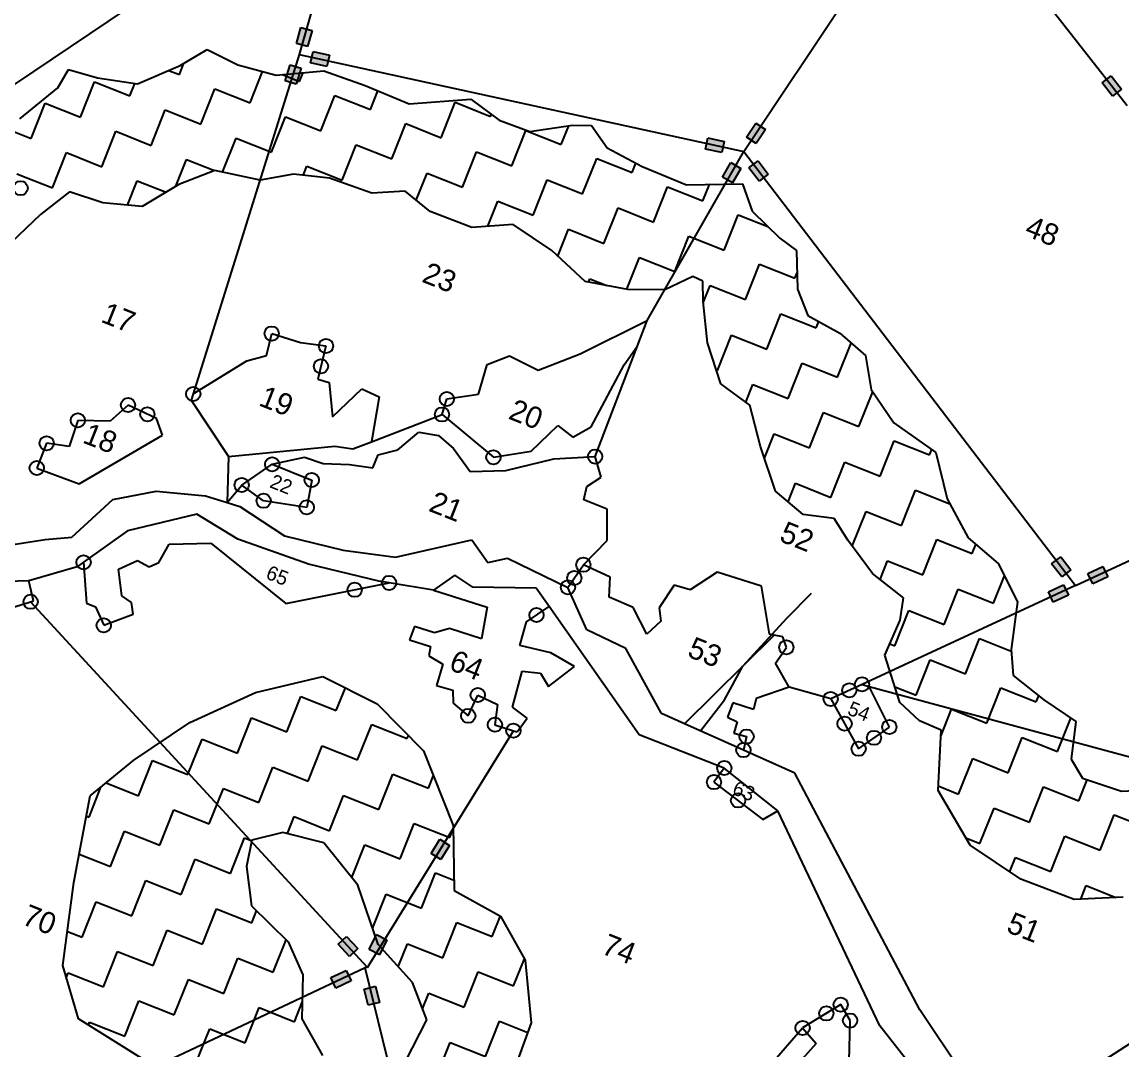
# Model space of a CAD drawing. Header units: metres. Extents: x 314619 to 317984, y 1901318 to 1905653.
# Drawn here: x 315963 to 316940, y 1903546 to 1904459 of the extents above; entities that cross this region are included whole.
import ezdxf

# ---------------------------------------------------------------- set-up
doc = ezdxf.new("R2010")
doc.units = ezdxf.units.M
doc.header["$MEASUREMENT"] = 0
for name, color, linetype in [('LINE_WATER', 4, 'Continuous'), ('OFF', 1, 'Continuous'), ('POLY_HATCH', 12, 'Continuous'), ('POLY_PARCEL', 6, 'Continuous'), ('POLY_WATER', 4, 'Continuous'), ('TEXT_PARCEL', 7, 'Continuous')]:
    doc.layers.add(name, color=color, linetype=linetype)
doc.styles.add('TEXT_MAP', font='')
doc.styles.get('TEXT_MAP').set_extended_font_data('Kruti Dev 050')

msp = doc.modelspace()

# ---------------------------------------------------------------- hatches: boundary and pattern name
for points in [[(316206.86, 1904439.53), (316216.74, 1904436.77), (316220.74, 1904451.04), (316210.86, 1904453.81)], [(316221.69, 1904432.33), (316219.51, 1904422.31), (316233.99, 1904419.15), (316236.18, 1904429.17)], [(316211.01, 1904417.57), (316201.22, 1904420.63), (316196.8, 1904406.48), (316206.59, 1904403.42)], [(316931.71, 1904392.81), (316939.78, 1904399.13), (316930.64, 1904410.81), (316922.57, 1904404.48)], [(316606.74, 1904356.5), (316615.27, 1904350.81), (316623.5, 1904363.14), (316614.97, 1904368.83)], [(316584.68, 1904342.6), (316586.87, 1904352.62), (316572.39, 1904355.78), (316570.2, 1904345.76)], [(316601.64, 1904328.62), (316592.74, 1904333.71), (316585.38, 1904320.84), (316594.28, 1904315.75)], [(316617.01, 1904335.36), (316608.86, 1904329.13), (316617.87, 1904317.35), (316626.01, 1904323.58)], [(316886.78, 1903965.6), (316894.92, 1903971.83), (316885.92, 1903983.61), (316877.77, 1903977.38)], [(316909.94, 1903968.79), (316914.28, 1903959.5), (316927.71, 1903965.78), (316923.37, 1903975.07)], [(316892.6, 1903949.41), (316888.29, 1903958.71), (316874.83, 1903952.48), (316879.14, 1903943.17)], [(316342.94, 1903727.18), (316334.21, 1903732.56), (316326.43, 1903719.94), (316335.16, 1903714.56)], [(316253.91, 1903628.51), (316261.46, 1903635.46), (316251.42, 1903646.36), (316243.87, 1903639.42)], [(316271.51, 1903634.6), (316280.71, 1903630.07), (316287.26, 1903643.37), (316278.06, 1903647.9)], [(316255.37, 1903606.72), (316251.01, 1903616), (316237.59, 1903609.69), (316241.96, 1903600.41)], [(316277.16, 1903602.03), (316267.2, 1903599.57), (316270.75, 1903585.18), (316280.71, 1903587.63)]]:
    msp.add_hatch(color=256).paths.add_polyline_path(points)

# ---------------------------------------------------------------- linework, layer by layer
for p, q in [((316206.86, 1904439.53), (316210.86, 1904453.81)), ((316210.86, 1904453.81), (316220.74, 1904451.04)), ((316220.74, 1904451.04), (316216.74, 1904436.77)), ((316216.74, 1904436.77), (316206.86, 1904439.53)), ((316219.51, 1904422.31), (316221.69, 1904432.33)), ((316221.69, 1904432.33), (316236.18, 1904429.17)), ((316236.18, 1904429.17), (316233.99, 1904419.15)), ((316196.8, 1904406.48), (316201.22, 1904420.63)), ((316201.22, 1904420.63), (316211.01, 1904417.57)), ((316211.01, 1904417.57), (316206.59, 1904403.42)), ((316233.99, 1904419.15), (316219.51, 1904422.31)), ((316922.57, 1904404.48), (316930.64, 1904410.81)), ((316930.64, 1904410.81), (316939.78, 1904399.13)), ((316206.59, 1904403.42), (316196.8, 1904406.48)), ((316931.71, 1904392.81), (316922.57, 1904404.48)), ((316939.78, 1904399.13), (316931.71, 1904392.81)), ((316606.74, 1904356.5), (316614.97, 1904368.83)), ((316614.97, 1904368.83), (316623.5, 1904363.14)), ((316623.5, 1904363.14), (316615.27, 1904350.81)), ((316570.2, 1904345.76), (316572.39, 1904355.78)), ((316572.39, 1904355.78), (316586.87, 1904352.62)), ((316586.87, 1904352.62), (316584.68, 1904342.6)), ((316615.27, 1904350.81), (316606.74, 1904356.5)), ((316584.68, 1904342.6), (316570.2, 1904345.76)), ((316585.38, 1904320.84), (316592.74, 1904333.71)), ((316592.74, 1904333.71), (316601.64, 1904328.62)), ((316601.64, 1904328.62), (316594.28, 1904315.75)), ((316608.86, 1904329.13), (316617.01, 1904335.36)), ((316617.87, 1904317.35), (316608.86, 1904329.13)), ((316617.01, 1904335.36), (316626.01, 1904323.58)), ((316594.28, 1904315.75), (316585.38, 1904320.84)), ((316626.01, 1904323.58), (316617.87, 1904317.35)), ((316877.77, 1903977.38), (316885.92, 1903983.61)), ((316886.78, 1903965.6), (316877.77, 1903977.38)), ((316885.92, 1903983.61), (316894.92, 1903971.83)), ((316894.92, 1903971.83), (316886.78, 1903965.6)), ((316909.94, 1903968.79), (316923.37, 1903975.07)), ((316914.28, 1903959.5), (316909.94, 1903968.79)), ((316923.37, 1903975.07), (316927.71, 1903965.78)), ((316874.83, 1903952.48), (316888.29, 1903958.71)), ((316888.29, 1903958.71), (316892.6, 1903949.41)), ((316927.71, 1903965.78), (316914.28, 1903959.5)), ((316879.14, 1903943.17), (316874.83, 1903952.48)), ((316892.6, 1903949.41), (316879.14, 1903943.17)), ((316326.43, 1903719.94), (316334.21, 1903732.56)), ((316334.21, 1903732.56), (316342.94, 1903727.18)), ((316342.94, 1903727.18), (316335.16, 1903714.56)), ((316335.16, 1903714.56), (316326.43, 1903719.94)), ((316243.87, 1903639.42), (316251.42, 1903646.36)), ((316251.42, 1903646.36), (316261.46, 1903635.46)), ((316271.51, 1903634.6), (316278.06, 1903647.9)), ((316278.06, 1903647.9), (316287.26, 1903643.37)), ((316253.91, 1903628.51), (316243.87, 1903639.42)), ((316261.46, 1903635.46), (316253.91, 1903628.51)), ((316280.71, 1903630.07), (316271.51, 1903634.6)), ((316287.26, 1903643.37), (316280.71, 1903630.07)), ((316237.59, 1903609.69), (316251.01, 1903616)), ((316251.01, 1903616), (316255.37, 1903606.72)), ((316241.96, 1903600.41), (316237.59, 1903609.69)), ((316255.37, 1903606.72), (316241.96, 1903600.41)), ((316267.2, 1903599.57), (316277.16, 1903602.03)), ((316270.75, 1903585.18), (316267.2, 1903599.57)), ((316277.16, 1903602.03), (316280.71, 1903587.63)), ((316280.71, 1903587.63), (316270.75, 1903585.18))]:
    msp.add_line(p, q)
for centre in [(315961.82, 1904311.04), (316184.9, 1904181.89), (316233.13, 1904170.87), (316228.65, 1904152.78), (316115.17, 1904128.23), (316057.32, 1904118.34), (316340.48, 1904123.78), (316074.49, 1904110.18), (316336.22, 1904109.98), (316012.69, 1904104.74), (315984.99, 1904084.41), (316381.87, 1904071.97), (316472.23, 1904072.61), (315976.25, 1904062.43), (316185.37, 1904065.71), (316220.5, 1904051.74), (316158.24, 1904047.32), (316177.71, 1904033.33), (316216.06, 1904027.46), (316017.77, 1903978.67), (316461.77, 1903976.43), (316453.75, 1903964.7), (316258.6, 1903954.27), (316289.19, 1903960.38), (316448.07, 1903956.4), (315970.73, 1903943.6), (316420.14, 1903931.78), (316035.73, 1903922.67), (316642.12, 1903903.11), (316697.99, 1903864.92), (316709.32, 1903870.17), (316368, 1903860.74), (316681.48, 1903857.28), (316359.51, 1903842.24), (316383.18, 1903834.34), (316693.82, 1903835.27), (316399.66, 1903829.05), (316606.76, 1903823.91), (316733.6, 1903832.33), (316720, 1903822.71), (316603.95, 1903811.8), (316706.28, 1903813.01), (316586.97, 1903795.85), (316577.81, 1903783.37), (316599.22, 1903767.06), (316690.39, 1903585.67), (316677.62, 1903577.87), (316698.74, 1903571.56), (316656.5, 1903564.97)]:
    msp.add_circle(centre, 6.35)
at = {"layer": 'LINE_WATER', "ltscale": 10}
for p, q in [((316642.71, 1903929.33), (316664.54, 1903951.16)), ((316603.38, 1903886.4), (316642.71, 1903929.33)), ((316587.05, 1903856.55), (316603.38, 1903886.4)), ((316565.85, 1903828.88), (316587.05, 1903856.55))]:
    msp.add_line(p, q, dxfattribs=at)
at = {"layer": 'OFF'}
msp.add_line((316146.47, 1904072.79), (316145.43, 1904031.74), dxfattribs=at)
at = {"layer": 'POLY_HATCH'}
for p, q in [((316103.51, 1904420.15), (316127.49, 1904434.33)), ((316127.49, 1904434.33), (316154.77, 1904420.61)), ((315994.85, 1904400.13), (316004.55, 1904416.39)), ((316004.55, 1904416.39), (316030.07, 1904409.12)), ((316065.64, 1904403.6), (316103.51, 1904420.15)), ((316154.77, 1904420.61), (316188.86, 1904411.37)), ((316030.07, 1904409.12), (316065.64, 1904403.6)), ((316188.86, 1904411.37), (316231.1, 1904415.41)), ((316231.1, 1904415.41), (316267.93, 1904402.2)), ((315961.22, 1904372.55), (315994.85, 1904400.13)), ((316267.93, 1904402.2), (316307.13, 1904385.9)), ((316307.13, 1904385.9), (316361.67, 1904390.09)), ((316361.67, 1904390.09), (316386.97, 1904371.41)), ((316386.97, 1904371.41), (316414.24, 1904361.29)), ((316414.24, 1904361.29), (316452.13, 1904367.05)), ((316452.13, 1904367.05), (316468.95, 1904366.83)), ((316468.95, 1904366.83), (316482.96, 1904346.89)), ((316482.96, 1904346.89), (316514.1, 1904330.21)), ((316514.1, 1904330.21), (316553.29, 1904313.91)), ((316134.35, 1904326.72), (316102.42, 1904314.26)), ((316174.55, 1904318.14), (316134.35, 1904326.72)), ((316204.23, 1904323.36), (316174.55, 1904318.14)), ((316236.32, 1904319.94), (316204.23, 1904323.36)), ((316273.77, 1904306.49), (316236.32, 1904319.94)), ((316102.42, 1904314.26), (316069.89, 1904294.87)), ((316553.29, 1904313.91), (316602.99, 1904314.98)), ((316602.99, 1904314.98), (316611.68, 1904290.7)), ((316005.2, 1904307.65), (315979.63, 1904287.65)), ((316034.83, 1904298.03), (316005.2, 1904307.65)), ((316303.61, 1904308.28), (316273.77, 1904306.49)), ((316325.56, 1904290.21), (316303.61, 1904308.28)), ((316069.89, 1904294.87), (316034.83, 1904298.03)), ((316362.77, 1904276.14), (316325.56, 1904290.21)), ((316611.68, 1904290.7), (316636.26, 1904266.56)), ((315979.63, 1904287.65), (315953.57, 1904262.8)), ((316399.43, 1904278.81), (316362.77, 1904276.14)), ((316433.81, 1904255.8), (316399.43, 1904278.81)), ((316636.26, 1904266.56), (316650.99, 1904255.67)), ((316463.48, 1904228.2), (316433.81, 1904255.8)), ((316650.99, 1904255.67), (316652.13, 1904221.46)), ((316559.09, 1904232.58), (316534.08, 1904220.74)), ((316567.85, 1904228.38), (316559.09, 1904232.58)), ((316501.29, 1904221.08), (316463.48, 1904228.2)), ((316534.08, 1904220.74), (316501.29, 1904221.08)), ((316568.21, 1904210.28), (316567.85, 1904228.38)), ((316652.13, 1904221.46), (316661.07, 1904197.79)), ((316571.96, 1904173.58), (316568.21, 1904210.28)), ((316661.07, 1904197.79), (316689.71, 1904182.09)), ((316689.71, 1904182.09), (316712.41, 1904162.29)), ((316583.78, 1904137.28), (316571.96, 1904173.58)), ((316712.41, 1904162.29), (316717.39, 1904132.29)), ((316609.71, 1904118.35), (316583.78, 1904137.28)), ((316717.39, 1904132.29), (316737.64, 1904102.7)), ((316619.17, 1904081.54), (316609.71, 1904118.35)), ((316737.64, 1904102.7), (316775, 1904076.35)), ((316632.49, 1904041.76), (316619.17, 1904081.54)), ((316775, 1904076.35), (316784.85, 1904035.08)), ((316657.06, 1904021.22), (316632.49, 1904041.76)), ((316784.85, 1904035.08), (316803.74, 1904000.27)), ((316684.68, 1904017.43), (316657.06, 1904021.22)), ((316696.83, 1903998.23), (316684.68, 1904017.43)), ((316718.56, 1903968.76), (316696.83, 1903998.23)), ((316803.74, 1904000.27), (316830.29, 1903977.5)), ((316830.29, 1903977.5), (316847.32, 1903943.43)), ((316746.23, 1903946.98), (316718.56, 1903968.76)), ((316743.12, 1903927.38), (316746.23, 1903946.98)), ((316847.32, 1903943.43), (316841.66, 1903901.14)), ((316729.61, 1903896.12), (316743.12, 1903927.38)), ((316841.66, 1903901.14), (316843.64, 1903878.08)), ((316742.81, 1903854.23), (316729.61, 1903896.12)), ((316170.38, 1903862.92), (316230.21, 1903877.29)), ((316230.21, 1903877.29), (316278.5, 1903853)), ((316843.64, 1903878.08), (316870.69, 1903856.56)), ((316112.11, 1903836.48), (316170.38, 1903862.92)), ((316278.5, 1903853), (316319.81, 1903811.15)), ((316760.41, 1903837.89), (316742.81, 1903854.23)), ((316870.69, 1903856.56), (316899.35, 1903837.26)), ((316062.44, 1903802.81), (316112.11, 1903836.48)), ((316779.73, 1903829.5), (316760.41, 1903837.89)), ((316899.35, 1903837.26), (316895.03, 1903803.78)), ((316776.83, 1903776.05), (316779.73, 1903829.5)), ((316319.81, 1903811.15), (316346.23, 1903744.68)), ((316023.74, 1903771.14), (316062.44, 1903802.81)), ((316895.03, 1903803.78), (316905.19, 1903786.81)), ((316905.19, 1903786.81), (316939.78, 1903775.21)), ((316805.31, 1903727.37), (316776.83, 1903776.05)), ((316939.78, 1903775.21), (316981.25, 1903777.39)), ((316009.11, 1903694.29), (316023.74, 1903771.14)), ((316346.23, 1903744.68), (316346.93, 1903687.17)), ((316194.87, 1903738.72), (316167.31, 1903731.87)), ((316231.25, 1903729.34), (316194.87, 1903738.72)), ((316167.31, 1903731.87), (316162.43, 1903708.37)), ((316261.56, 1903691.86), (316231.25, 1903729.34)), ((316850.5, 1903697.2), (316805.31, 1903727.37)), ((316162.43, 1903708.37), (316167.02, 1903673.48)), ((315999.52, 1903620.52), (316009.11, 1903694.29)), ((316897.65, 1903679.17), (316850.5, 1903697.2)), ((316279.38, 1903638.99), (316261.56, 1903691.86)), ((316346.93, 1903687.17), (316388.18, 1903664.41)), ((316941.26, 1903681.23), (316897.65, 1903679.17)), ((316167.02, 1903673.48), (316199.51, 1903641.49)), ((316388.18, 1903664.41), (316410.15, 1903625.16)), ((316199.51, 1903641.49), (316212.66, 1903612.1)), ((316309.9, 1903605.24), (316279.38, 1903638.99)), ((316410.15, 1903625.16), (316415.45, 1903569.64)), ((316013.16, 1903573.13), (315999.52, 1903620.52)), ((316212.66, 1903612.1), (316211.77, 1903573.02)), ((316322.84, 1903572.11), (316309.9, 1903605.24)), ((316074.88, 1903534.6), (316013.16, 1903573.13)), ((316211.77, 1903573.02), (316229.98, 1903540.35)), ((316303.71, 1903535.2), (316322.84, 1903572.11)), ((316415.45, 1903569.64), (316396.15, 1903516.26))]:
    msp.add_line(p, q, dxfattribs=at)
at = {"layer": 'POLY_HATCH', "linetype": 'Continuous'}
for p, q in [((316102.92, 1904411.93), (316107, 1904422.22)), ((316093.38, 1904415.72), (316102.92, 1904411.93)), ((316165.77, 1904386.94), (316176.79, 1904414.64)), ((316194.52, 1904411.91), (316209.7, 1904405.88)), ((316209.7, 1904405.88), (316212.79, 1904413.66)), ((316015.07, 1904374.06), (316027.56, 1904405.49)), ((316027.56, 1904405.49), (316058.99, 1904392.99)), ((316058.99, 1904392.99), (316063.35, 1904403.95)), ((316121.85, 1904368.01), (316134.35, 1904399.44)), ((316134.35, 1904399.44), (316165.77, 1904386.94)), ((316272.56, 1904380.89), (316279.17, 1904397.53)), ((316228.63, 1904361.95), (316241.13, 1904393.38)), ((316241.13, 1904393.38), (316272.56, 1904380.89)), ((316335.42, 1904355.9), (316347.91, 1904387.33)), ((316347.91, 1904387.33), (316379.34, 1904374.84)), ((315971.14, 1904355.12), (315983.64, 1904386.55)), ((315983.64, 1904386.55), (316015.07, 1904374.06)), ((316077.93, 1904349.07), (316090.42, 1904380.5)), ((316090.42, 1904380.5), (316121.85, 1904368.01)), ((315939.71, 1904367.62), (315971.14, 1904355.12)), ((316184.71, 1904343.02), (316197.2, 1904374.45)), ((316197.2, 1904374.45), (316228.63, 1904361.95)), ((316291.49, 1904336.96), (316303.99, 1904368.39)), ((316303.99, 1904368.39), (316335.42, 1904355.9)), ((316379.34, 1904374.84), (316380.02, 1904376.54)), ((316034, 1904330.13), (316046.5, 1904361.56)), ((316046.5, 1904361.56), (316077.93, 1904349.07)), ((316398.28, 1904330.91), (316410.77, 1904362.34)), ((316410.77, 1904362.34), (316442.2, 1904349.85)), ((316442.2, 1904349.85), (316448.84, 1904366.55)), ((316141.25, 1904325.24), (316153.28, 1904355.51)), ((316153.28, 1904355.51), (316184.71, 1904343.02)), ((316247.57, 1904318.03), (316260.06, 1904349.46)), ((316260.06, 1904349.46), (316291.49, 1904336.96)), ((315990.08, 1904311.2), (316002.57, 1904342.63)), ((316002.57, 1904342.63), (316034, 1904330.13)), ((316354.35, 1904311.98), (316366.85, 1904343.41)), ((316366.85, 1904343.41), (316398.28, 1904330.91)), ((316099.89, 1904312.75), (316109.36, 1904336.58)), ((316109.36, 1904336.58), (316134.25, 1904326.68)), ((316212.93, 1904322.44), (316216.14, 1904330.52)), ((316216.14, 1904330.52), (316247.57, 1904318.03)), ((316461.14, 1904305.92), (316473.63, 1904337.35)), ((316473.63, 1904337.35), (316505.06, 1904324.86)), ((316505.06, 1904324.86), (316508.4, 1904333.26)), ((315958.65, 1904323.69), (315990.08, 1904311.2)), ((316313.31, 1904300.29), (316322.92, 1904324.47)), ((316322.92, 1904324.47), (316354.35, 1904311.98)), ((316056.85, 1904296.04), (316065.43, 1904317.64)), ((316065.43, 1904317.64), (316091.03, 1904307.47)), ((316417.21, 1904286.99), (316429.71, 1904318.42)), ((316429.71, 1904318.42), (316461.14, 1904305.92)), ((316524, 1904280.94), (316536.49, 1904312.36)), ((316536.49, 1904312.36), (316567.92, 1904299.87)), ((316567.92, 1904299.87), (316573.68, 1904314.35)), ((316376.91, 1904277.17), (316385.78, 1904299.48)), ((316385.78, 1904299.48), (316417.21, 1904286.99)), ((316480.07, 1904262), (316492.57, 1904293.43)), ((316492.57, 1904293.43), (316524, 1904280.94)), ((316586.86, 1904255.95), (316599.35, 1904287.38)), ((316599.35, 1904287.38), (316625.74, 1904276.88)), ((316439.21, 1904250.77), (316448.64, 1904274.49)), ((316448.64, 1904274.49), (316480.07, 1904262)), ((316542.93, 1904237.01), (316555.43, 1904268.44)), ((316555.43, 1904268.44), (316586.86, 1904255.95)), ((316500.28, 1904221.27), (316511.5, 1904249.51)), ((316511.5, 1904249.51), (316542.93, 1904237.01)), ((316605.79, 1904212.02), (316618.29, 1904243.45)), ((316618.29, 1904243.45), (316649.72, 1904230.96)), ((316649.72, 1904230.96), (316651.65, 1904235.83)), ((316466.42, 1904227.65), (316467.58, 1904230.57)), ((316467.58, 1904230.57), (316482.59, 1904224.6)), ((316568.31, 1904209.28), (316574.36, 1904224.52)), ((316574.36, 1904224.52), (316605.79, 1904212.02)), ((316624.73, 1904168.1), (316637.22, 1904199.53)), ((316637.22, 1904199.53), (316668.65, 1904187.03)), ((316668.65, 1904187.03), (316670.81, 1904192.45)), ((316580.8, 1904149.16), (316593.3, 1904180.59)), ((316593.3, 1904180.59), (316624.73, 1904168.1)), ((316687.59, 1904143.11), (316699.64, 1904173.43)), ((316643.66, 1904124.17), (316656.16, 1904155.6)), ((316656.16, 1904155.6), (316687.59, 1904143.11)), ((316579.78, 1904149.57), (316580.8, 1904149.16)), ((316606.02, 1904121.04), (316612.23, 1904136.67)), ((316612.23, 1904136.67), (316643.66, 1904124.17)), ((316706.52, 1904099.19), (316718.84, 1904130.18)), ((316662.6, 1904080.25), (316675.09, 1904111.68)), ((316675.09, 1904111.68), (316706.52, 1904099.19)), ((316622.62, 1904071.24), (316631.17, 1904092.74)), ((316631.17, 1904092.74), (316662.6, 1904080.25)), ((316725.46, 1904055.26), (316737.95, 1904086.69)), ((316737.95, 1904086.69), (316769.38, 1904074.2)), ((316769.38, 1904074.2), (316771.28, 1904078.97)), ((316681.54, 1904036.33), (316694.03, 1904067.76)), ((316694.03, 1904067.76), (316725.46, 1904055.26)), ((316643.61, 1904032.47), (316650.11, 1904048.82)), ((316650.11, 1904048.82), (316681.54, 1904036.33)), ((316744.4, 1904011.34), (316756.89, 1904042.77)), ((316756.89, 1904042.77), (316787.22, 1904030.71)), ((316700.7, 1903992.98), (316712.97, 1904023.83)), ((316712.97, 1904023.83), (316744.4, 1904011.34)), ((316763.33, 1903967.41), (316775.82, 1903998.84)), ((316775.82, 1903998.84), (316807.25, 1903986.35)), ((316807.25, 1903986.35), (316810.49, 1903994.48)), ((316725.35, 1903963.42), (316731.9, 1903979.91)), ((316731.9, 1903979.91), (316763.33, 1903967.41)), ((316826.19, 1903942.43), (316835.77, 1903966.53)), ((316782.27, 1903923.49), (316794.76, 1903954.92)), ((316794.76, 1903954.92), (316826.19, 1903942.43)), ((316738.34, 1903904.55), (316750.84, 1903935.98)), ((316750.84, 1903935.98), (316782.27, 1903923.49)), ((316801.2, 1903879.57), (316813.7, 1903911)), ((316813.7, 1903911), (316841.77, 1903899.83)), ((316734, 1903906.28), (316738.34, 1903904.55)), ((316757.28, 1903860.63), (316769.77, 1903892.06)), ((316769.77, 1903892.06), (316801.2, 1903879.57)), ((316198.37, 1903828.03), (316210.86, 1903859.46)), ((316210.86, 1903859.46), (316242.29, 1903846.97)), ((316242.29, 1903846.97), (316250.33, 1903867.17)), ((316738.43, 1903868.12), (316757.28, 1903860.63)), ((316820.14, 1903835.64), (316832.63, 1903867.07)), ((316832.63, 1903867.07), (316864.06, 1903854.58)), ((316864.06, 1903854.58), (316866.25, 1903860.09)), ((316154.45, 1903809.1), (316166.94, 1903840.53)), ((316166.94, 1903840.53), (316198.37, 1903828.03)), ((316779.48, 1903824.93), (316788.71, 1903848.14)), ((316788.71, 1903848.14), (316820.14, 1903835.64)), ((316883, 1903810.65), (316894.79, 1903840.33)), ((316261.23, 1903803.05), (316273.72, 1903834.48)), ((316273.72, 1903834.48), (316305.15, 1903821.98)), ((316110.52, 1903790.16), (316123.02, 1903821.59)), ((316123.02, 1903821.59), (316154.45, 1903809.1)), ((316305.15, 1903821.98), (316306.29, 1903824.84)), ((316839.07, 1903791.72), (316851.57, 1903823.15)), ((316851.57, 1903823.15), (316883, 1903810.65)), ((316217.31, 1903784.11), (316229.8, 1903815.54)), ((316229.8, 1903815.54), (316261.23, 1903803.05)), ((316066.6, 1903771.23), (316079.09, 1903802.66)), ((316079.09, 1903802.66), (316110.52, 1903790.16)), ((316795.15, 1903772.78), (316807.64, 1903804.21)), ((316807.64, 1903804.21), (316839.07, 1903791.72)), ((316173.38, 1903765.17), (316185.88, 1903796.6)), ((316185.88, 1903796.6), (316217.31, 1903784.11)), ((316037.83, 1903782.67), (316066.6, 1903771.23)), ((316280.17, 1903759.12), (316292.66, 1903790.55)), ((316292.66, 1903790.55), (316324.09, 1903778.06)), ((316324.09, 1903778.06), (316328.53, 1903789.21)), ((316901.93, 1903766.73), (316909.36, 1903785.41)), ((316022.67, 1903752.29), (316033.27, 1903778.93)), ((316129.46, 1903746.24), (316141.95, 1903777.67)), ((316141.95, 1903777.67), (316173.38, 1903765.17)), ((316236.24, 1903740.19), (316248.74, 1903771.62)), ((316248.74, 1903771.62), (316280.17, 1903759.12)), ((316777.04, 1903779.98), (316795.15, 1903772.78)), ((316858.01, 1903747.79), (316870.5, 1903779.22)), ((316870.5, 1903779.22), (316901.93, 1903766.73)), ((316020.33, 1903753.22), (316022.67, 1903752.29)), ((316085.53, 1903727.3), (316098.03, 1903758.73)), ((316098.03, 1903758.73), (316129.46, 1903746.24)), ((316198.85, 1903737.69), (316204.81, 1903752.68)), ((316204.81, 1903752.68), (316236.24, 1903740.19)), ((316814.08, 1903728.86), (316826.58, 1903760.29)), ((316826.58, 1903760.29), (316858.01, 1903747.79)), ((316920.87, 1903722.81), (316933.36, 1903754.24)), ((316933.36, 1903754.24), (316964.79, 1903741.74)), ((316299.1, 1903715.2), (316311.6, 1903746.63)), ((316311.6, 1903746.63), (316343.03, 1903734.13)), ((316343.03, 1903734.13), (316346.26, 1903742.27)), ((316041.61, 1903708.37), (316054.1, 1903739.8)), ((316054.1, 1903739.8), (316085.53, 1903727.3)), ((316148.39, 1903702.31), (316160.89, 1903733.74)), ((316160.89, 1903733.74), (316167.18, 1903731.24)), ((316801.52, 1903733.85), (316814.08, 1903728.86)), ((316876.94, 1903703.87), (316889.44, 1903735.3)), ((316889.44, 1903735.3), (316920.87, 1903722.81)), ((316256.11, 1903698.6), (316267.67, 1903727.69)), ((316267.67, 1903727.69), (316299.1, 1903715.2)), ((316013.89, 1903719.39), (316041.61, 1903708.37)), ((316104.47, 1903683.38), (316116.96, 1903714.81)), ((316116.96, 1903714.81), (316148.39, 1903702.31)), ((316840.54, 1903703.85), (316845.51, 1903716.36)), ((316845.51, 1903716.36), (316876.94, 1903703.87)), ((316060.55, 1903664.44), (316073.04, 1903695.87)), ((316073.04, 1903695.87), (316104.47, 1903683.38)), ((316318.04, 1903671.27), (316330.53, 1903702.7)), ((316330.53, 1903702.7), (316346.82, 1903696.23)), ((316274.53, 1903653.39), (316286.61, 1903683.77)), ((316286.61, 1903683.77), (316318.04, 1903671.27)), ((316903.64, 1903679.46), (316908.37, 1903691.38)), ((316908.37, 1903691.38), (316934.68, 1903680.92)), ((316016.62, 1903645.51), (316029.12, 1903676.94)), ((316029.12, 1903676.94), (316060.55, 1903664.44)), ((316123.41, 1903639.46), (316135.9, 1903670.89)), ((316135.9, 1903670.89), (316167.33, 1903658.39)), ((316167.33, 1903658.39), (316171.55, 1903669.02)), ((316380.9, 1903646.29), (316388.12, 1903664.45)), ((316336.97, 1903627.35), (316349.47, 1903658.78)), ((316349.47, 1903658.78), (316380.9, 1903646.29)), ((316003.45, 1903650.74), (316016.62, 1903645.51)), ((316079.48, 1903620.52), (316091.98, 1903651.95)), ((316091.98, 1903651.95), (316123.41, 1903639.46)), ((316186.27, 1903614.47), (316197.71, 1903643.26)), ((316297.32, 1903619.15), (316305.54, 1903639.84)), ((316305.54, 1903639.84), (316336.97, 1903627.35)), ((316035.56, 1903601.58), (316048.05, 1903633.01)), ((316048.05, 1903633.01), (316079.48, 1903620.52)), ((316142.34, 1903595.53), (316154.84, 1903626.96)), ((316154.84, 1903626.96), (316186.27, 1903614.47)), ((316399.83, 1903602.36), (316409.42, 1903626.47)), ((316002.53, 1903610.06), (316004.13, 1903614.08)), ((316004.13, 1903614.08), (316035.56, 1903601.58)), ((316098.42, 1903576.6), (316110.91, 1903608.03)), ((316110.91, 1903608.03), (316142.34, 1903595.53)), ((316355.91, 1903583.43), (316368.4, 1903614.86)), ((316368.4, 1903614.86), (316399.83, 1903602.36)), ((316318.96, 1903582.04), (316324.48, 1903595.92)), ((316324.48, 1903595.92), (316355.91, 1903583.43)), ((316054.49, 1903557.66), (316066.99, 1903589.09)), ((316066.99, 1903589.09), (316098.42, 1903576.6)), ((316205.2, 1903570.54), (316212.11, 1903587.93)), ((316161.28, 1903551.61), (316173.77, 1903583.04)), ((316173.77, 1903583.04), (316205.2, 1903570.54)), ((316022.04, 1903567.58), (316023.06, 1903570.15)), ((316023.06, 1903570.15), (316054.49, 1903557.66)), ((316374.84, 1903539.5), (316387.34, 1903570.93)), ((316387.34, 1903570.93), (316412.33, 1903561)), ((316117.35, 1903532.67), (316129.85, 1903564.1)), ((316129.85, 1903564.1), (316161.28, 1903551.61)), ((316330.92, 1903520.57), (316343.41, 1903552)), ((316343.41, 1903552), (316374.84, 1903539.5))]:
    msp.add_line(p, q, dxfattribs=at)
at = {"layer": 'POLY_PARCEL'}
for p, q in [((315929.75, 1904385.21), (316259.14, 1904607.13)), ((316259.14, 1904607.13), (316209.45, 1904429.75)), ((316604.28, 1904343.57), (316775.66, 1904600.43)), ((316944.94, 1904384.22), (316775.66, 1904600.43)), ((316209.45, 1904429.75), (316115.17, 1904128.23)), ((316209.45, 1904429.75), (316604.28, 1904343.57)), ((316518.42, 1904193.35), (316604.28, 1904343.57)), ((316604.28, 1904343.57), (316899.02, 1903958.03)), ((316458.96, 1904163.96), (316518.42, 1904193.35)), ((316509.91, 1904171.11), (316518.42, 1904193.35)), ((316180.28, 1904162.5), (316184.9, 1904181.89)), ((316184.9, 1904181.89), (316210.37, 1904174.04)), ((316210.37, 1904174.04), (316233.13, 1904170.87)), ((316162.7, 1904157.73), (316180.28, 1904162.5)), ((316233.13, 1904170.87), (316225.85, 1904141.44)), ((316421.72, 1904149.4), (316458.96, 1904163.96)), ((316115.17, 1904128.23), (316162.7, 1904157.73)), ((316368.72, 1904128.05), (316376.33, 1904154.39)), ((316376.33, 1904154.39), (316396.11, 1904162.03)), ((316396.11, 1904162.03), (316421.72, 1904149.4)), ((316225.85, 1904141.44), (316235.92, 1904138.42)), ((316235.92, 1904138.42), (316238.96, 1904107.83)), ((316115.17, 1904128.23), (316113.42, 1904122.65)), ((316238.96, 1904107.83), (316265.03, 1904132.72)), ((316265.03, 1904132.72), (316280.36, 1904125.65)), ((316280.36, 1904125.65), (316273.64, 1904085.82)), ((316336.22, 1904109.98), (316340.48, 1904123.78)), ((316340.48, 1904123.78), (316368.72, 1904128.05)), ((316057.32, 1904118.34), (316041.36, 1904104.12)), ((316082.47, 1904106.38), (316057.32, 1904118.34)), ((316113.42, 1904122.65), (316146.47, 1904072.79)), ((316012.69, 1904104.74), (316004.88, 1904081.41)), ((316041.36, 1904104.12), (316012.69, 1904104.74)), ((316087.84, 1904091.52), (316082.47, 1904106.38)), ((315984.99, 1904084.41), (315976.25, 1904062.43)), ((316004.88, 1904081.41), (315984.99, 1904084.41)), ((316013.85, 1904048.46), (316087.84, 1904091.52)), ((316185.37, 1904065.71), (316220.5, 1904051.74)), ((316477.56, 1904054.18), (316472.23, 1904072.61)), ((315976.25, 1904062.43), (316013.85, 1904048.46)), ((316177.71, 1904033.33), (316158.24, 1904047.32)), ((316220.5, 1904051.74), (316216.06, 1904027.46)), ((316462.25, 1904034.16), (316464.97, 1904046.13)), ((316464.97, 1904046.13), (316477.56, 1904054.18)), ((316216.06, 1904027.46), (316177.71, 1904033.33)), ((316483.06, 1904025.89), (316462.25, 1904034.16)), ((316483.06, 1903998.15), (316483.06, 1904025.89)), ((316899.02, 1903958.03), (317022.03, 1904015.51)), ((316461.77, 1903976.43), (316483.06, 1903998.15)), ((316084.78, 1903978.61), (316093.8, 1903994.64)), ((316093.8, 1903994.64), (316130.87, 1903995.74)), ((316130.87, 1903995.74), (316197.53, 1903942.08)), ((316017.77, 1903978.67), (316020.5, 1903942.31)), ((316048.77, 1903972.56), (316065.75, 1903980.14)), ((316065.75, 1903980.14), (316076, 1903974.56)), ((316076, 1903974.56), (316084.78, 1903978.61)), ((316051.76, 1903948.74), (316048.77, 1903972.56)), ((316448.07, 1903956.4), (316461.77, 1903976.43)), ((316485.54, 1903965.35), (316461.77, 1903976.43)), ((316580.51, 1903970.02), (316556.66, 1903954.21)), ((316620.07, 1903957.55), (316580.51, 1903970.02)), ((315973.39, 1903944.44), (315969.06, 1903962.21)), ((316197.53, 1903942.08), (316289.19, 1903960.38)), ((316484.67, 1903947.75), (316485.54, 1903965.35)), ((316542.35, 1903958.27), (316529.08, 1903938.25)), ((316556.66, 1903954.21), (316542.35, 1903958.27)), ((316627.15, 1903914.77), (316620.07, 1903957.55)), ((316899.02, 1903958.03), (316709.32, 1903870.17)), ((316060.44, 1903943.02), (316051.76, 1903948.74)), ((316328.69, 1903953.96), (316376.4, 1903938.87)), ((316505.9, 1903938.5), (316484.67, 1903947.75)), ((315928.92, 1903930.43), (315970.73, 1903943.6)), ((315970.73, 1903943.6), (315973.39, 1903944.44)), ((315970.73, 1903943.6), (316269.58, 1903619.07)), ((316020.5, 1903942.31), (316028.33, 1903939.2)), ((316028.33, 1903939.2), (316035.73, 1903922.67)), ((316061.97, 1903932.61), (316060.44, 1903943.02)), ((316376.4, 1903938.87), (316371.26, 1903910.74)), ((316411.22, 1903925.78), (316431.28, 1903939.28)), ((316518.15, 1903914.86), (316505.9, 1903938.5)), ((316529.08, 1903938.25), (316530.45, 1903926.29)), ((316035.73, 1903922.67), (316061.97, 1903932.61)), ((316311.74, 1903921.58), (316307.41, 1903909.72)), ((316329.54, 1903916.01), (316311.74, 1903921.58)), ((316342.76, 1903919.81), (316329.54, 1903916.01)), ((316371.26, 1903910.74), (316342.76, 1903919.81)), ((316405.48, 1903904.68), (316411.22, 1903925.78)), ((316530.45, 1903926.29), (316518.15, 1903914.86)), ((316307.41, 1903909.72), (316325.86, 1903903.89)), ((316551.55, 1903835.29), (316631.33, 1903913.97)), ((316631.33, 1903913.97), (316627.15, 1903914.77)), ((316638.92, 1903912.53), (316631.33, 1903913.97)), ((316642.12, 1903903.11), (316638.92, 1903912.53)), ((316325.86, 1903903.89), (316324.38, 1903895.43)), ((316432.8, 1903898.35), (316405.48, 1903904.68)), ((316632.43, 1903889.01), (316642.12, 1903903.11)), ((316324.38, 1903895.43), (316336.98, 1903888.16)), ((316454, 1903886.15), (316432.8, 1903898.35)), ((316644.69, 1903867.67), (316632.43, 1903889.01)), ((316336.98, 1903888.16), (316331.36, 1903869.27)), ((316398.84, 1903849.99), (316407.43, 1903882.03)), ((316407.43, 1903882.03), (316423.66, 1903880.1)), ((316423.66, 1903880.1), (316430.66, 1903868.27)), ((316430.66, 1903868.27), (316454, 1903886.15)), ((316331.36, 1903869.27), (316345.9, 1903865)), ((316709.32, 1903870.17), (316681.48, 1903857.28)), ((316709.32, 1903870.17), (316715.65, 1903868.45)), ((316345.9, 1903865), (316346.25, 1903853.55)), ((316359.51, 1903842.24), (316368, 1903860.74)), ((316368, 1903860.74), (316385.42, 1903852.31)), ((316644.69, 1903867.67), (316615.21, 1903857.51)), ((316681.48, 1903857.28), (316644.69, 1903867.67)), ((316733.6, 1903832.33), (316715.65, 1903868.45)), ((316715.65, 1903868.45), (316979.93, 1903796.9)), ((316346.25, 1903853.55), (316359.51, 1903842.24)), ((316385.42, 1903852.31), (316383.18, 1903834.34)), ((316411.97, 1903840.25), (316398.84, 1903849.99)), ((316594.44, 1903853.7), (316589.84, 1903841.2)), ((316612.89, 1903847.88), (316594.44, 1903853.7)), ((316615.21, 1903857.51), (316612.89, 1903847.88)), ((316681.48, 1903857.28), (316706.28, 1903813.01)), ((316402.94, 1903827.99), (316411.97, 1903840.25)), ((316589.84, 1903841.2), (316598.39, 1903837.05)), ((316383.18, 1903834.34), (316399.66, 1903829.05)), ((316598.39, 1903837.05), (316595.48, 1903826.89)), ((316706.28, 1903813.01), (316733.6, 1903832.33)), ((316270.02, 1903618.59), (316399.66, 1903829.05)), ((316399.66, 1903829.05), (316402.94, 1903827.99)), ((316595.48, 1903826.89), (316606.76, 1903823.91)), ((316606.76, 1903823.91), (316603.95, 1903811.8)), ((316586.97, 1903795.85), (316577.81, 1903783.37)), ((316577.81, 1903783.37), (316621.29, 1903750.25)), ((316621.29, 1903750.25), (316634.38, 1903757.83)), ((316267.87, 1903618.27), (315994.87, 1903489.83)), ((316269.58, 1903619.07), (316267.87, 1903618.27)), ((316310.66, 1903444.83), (316267.87, 1903618.27)), ((316269.58, 1903619.07), (316270.02, 1903618.59)), ((317002.19, 1903586.82), (316861.88, 1903495.9)), ((316690.39, 1903585.67), (316656.5, 1903564.97)), ((316698.74, 1903571.56), (316690.39, 1903585.67)), ((316697.62, 1903523.44), (316698.74, 1903571.56)), ((316477.05, 1903358.9), (316656.5, 1903564.97)), ((316656.5, 1903564.97), (316668.57, 1903551.18)), ((316668.57, 1903551.18), (316656.26, 1903537.19))]:
    msp.add_line(p, q, dxfattribs=at)
at = {"layer": 'POLY_WATER'}
for p, q in [((316472.23, 1904072.61), (316509.91, 1904171.11)), ((316497.91, 1904153.97), (316509.91, 1904171.11)), ((316468.72, 1904098.91), (316497.91, 1904153.97)), ((316273.64, 1904085.82), (316336.22, 1904109.98)), ((316336.22, 1904109.98), (316381.87, 1904071.97)), ((316296.91, 1904078.66), (316315.59, 1904094.15)), ((316315.59, 1904094.15), (316333.23, 1904091.31)), ((316415.33, 1904077.42), (316439.03, 1904100.3)), ((316439.03, 1904100.3), (316452.55, 1904089.71)), ((316452.55, 1904089.71), (316468.72, 1904098.91)), ((316257.1, 1904079.43), (316273.64, 1904085.82)), ((316333.23, 1904091.31), (316346.4, 1904079.82)), ((316146.47, 1904072.79), (316241.06, 1904081.8)), ((316241.06, 1904081.8), (316257.1, 1904079.43)), ((316279.47, 1904074.14), (316296.91, 1904078.66)), ((316346.4, 1904079.82), (316361.21, 1904059.35)), ((316381.87, 1904071.97), (316415.33, 1904077.42)), ((316158.24, 1904047.32), (316185.37, 1904065.71)), ((316185.37, 1904065.71), (316213.97, 1904072.05)), ((316213.97, 1904072.05), (316230.54, 1904066.5)), ((316230.54, 1904066.5), (316254.12, 1904065.46)), ((316254.12, 1904065.46), (316274.82, 1904062.44)), ((316274.82, 1904062.44), (316279.47, 1904074.14)), ((316392.88, 1904060.3), (316435.5, 1904070.44)), ((316435.5, 1904070.44), (316472.23, 1904072.61)), ((316361.21, 1904059.35), (316392.88, 1904060.3)), ((316145.43, 1904031.74), (316158.24, 1904047.32)), ((316043.67, 1904034.51), (316082.16, 1904041.76)), ((316082.16, 1904041.76), (316125.98, 1904037.65)), ((316125.98, 1904037.65), (316145.43, 1904031.74)), ((316007.45, 1904000.92), (316043.67, 1904034.51)), ((316145.43, 1904031.74), (316156.72, 1904028.32)), ((316156.72, 1904028.32), (316196.39, 1904002.14)), ((316118.43, 1904021.48), (316056.75, 1904006.62)), ((316154.97, 1903999.19), (316118.43, 1904021.48)), ((316056.75, 1904006.62), (316017.77, 1903978.67)), ((315955.12, 1903994.54), (315983.73, 1903998.78)), ((315983.73, 1903998.78), (316007.45, 1904000.92)), ((316217.46, 1903976.94), (316154.97, 1903999.19)), ((316196.39, 1904002.14), (316248.42, 1903989.55)), ((316294.84, 1903983.24), (316362.57, 1903998.53)), ((316362.57, 1903998.53), (316376.86, 1903978.39)), ((316248.42, 1903989.55), (316294.84, 1903983.24)), ((316017.77, 1903978.67), (316012.13, 1903974.62)), ((316280.2, 1903961.84), (316217.46, 1903976.94)), ((316376.86, 1903978.39), (316394.38, 1903982.41)), ((316394.38, 1903982.41), (316448.07, 1903956.4)), ((316012.13, 1903974.62), (315969.06, 1903962.21)), ((316347.67, 1903967.14), (316328.69, 1903953.96)), ((316363.5, 1903956.7), (316347.67, 1903967.14)), ((315969.06, 1903962.21), (315928.92, 1903961.07)), ((316289.19, 1903960.38), (316280.2, 1903961.84)), ((316328.69, 1903953.96), (316289.19, 1903960.38)), ((316419.85, 1903955.55), (316363.5, 1903956.7)), ((316431.28, 1903939.28), (316419.85, 1903955.55)), ((316464.88, 1903918.66), (316448.07, 1903956.4)), ((316511.31, 1903825.41), (316431.28, 1903939.28)), ((316499.45, 1903901.93), (316464.88, 1903918.66)), ((316531.27, 1903844.37), (316499.45, 1903901.93)), ((316551.55, 1903835.29), (316531.27, 1903844.37)), ((316603.95, 1903811.8), (316551.55, 1903835.29)), ((316586.97, 1903795.85), (316511.31, 1903825.41)), ((316649.59, 1903791.35), (316603.95, 1903811.8)), ((316634.38, 1903757.83), (316586.97, 1903795.85)), ((316760.81, 1903580.99), (316649.59, 1903791.35)), ((316725.23, 1903566.79), (316634.38, 1903757.83)), ((316836.17, 1903468.22), (316760.81, 1903580.99)), ((316778.93, 1903498.29), (316725.23, 1903566.79))]:
    msp.add_line(p, q, dxfattribs=at)

# ---------------------------------------------------------------- texts
at = {"layer": 'TEXT_PARCEL', "style": 'TEXT_MAP'}
for s, height, p in [('48', 19.175, (316852.83, 1904269.32)), ('23', 19.175, (316317.33, 1904228.16)), ('17', 19.175, (316032.2, 1904192.54)), ('19', 19.175, (316172.52, 1904118.36)), ('20', 19.175, (316394.18, 1904106.58)), ('18', 19.175, (316015.99, 1904085.3)), ('22', 12.783, (316182.28, 1904045.54)), ('21', 19.175, (316323.39, 1904024.63)), ('52', 19.175, (316634.84, 1903997.88)), ('65', 12.783, (316178.84, 1903964.51)), ('53', 19.175, (316553.16, 1903895.27)), ('64', 19.175, (316341.3, 1903883.74)), ('54', 12.783, (316695.44, 1903843.83)), ('63', 12.783, (316593.18, 1903773.06)), ('70', 19.175, (315962.02, 1903657.57)), ('51', 19.175, (316836.51, 1903650.7)), ('74', 19.175, (316476.81, 1903631.52))]:
    msp.add_text(s, height=height, rotation=338.32085, dxfattribs=at).set_placement(p)

doc.saveas('drawing.dxf')
